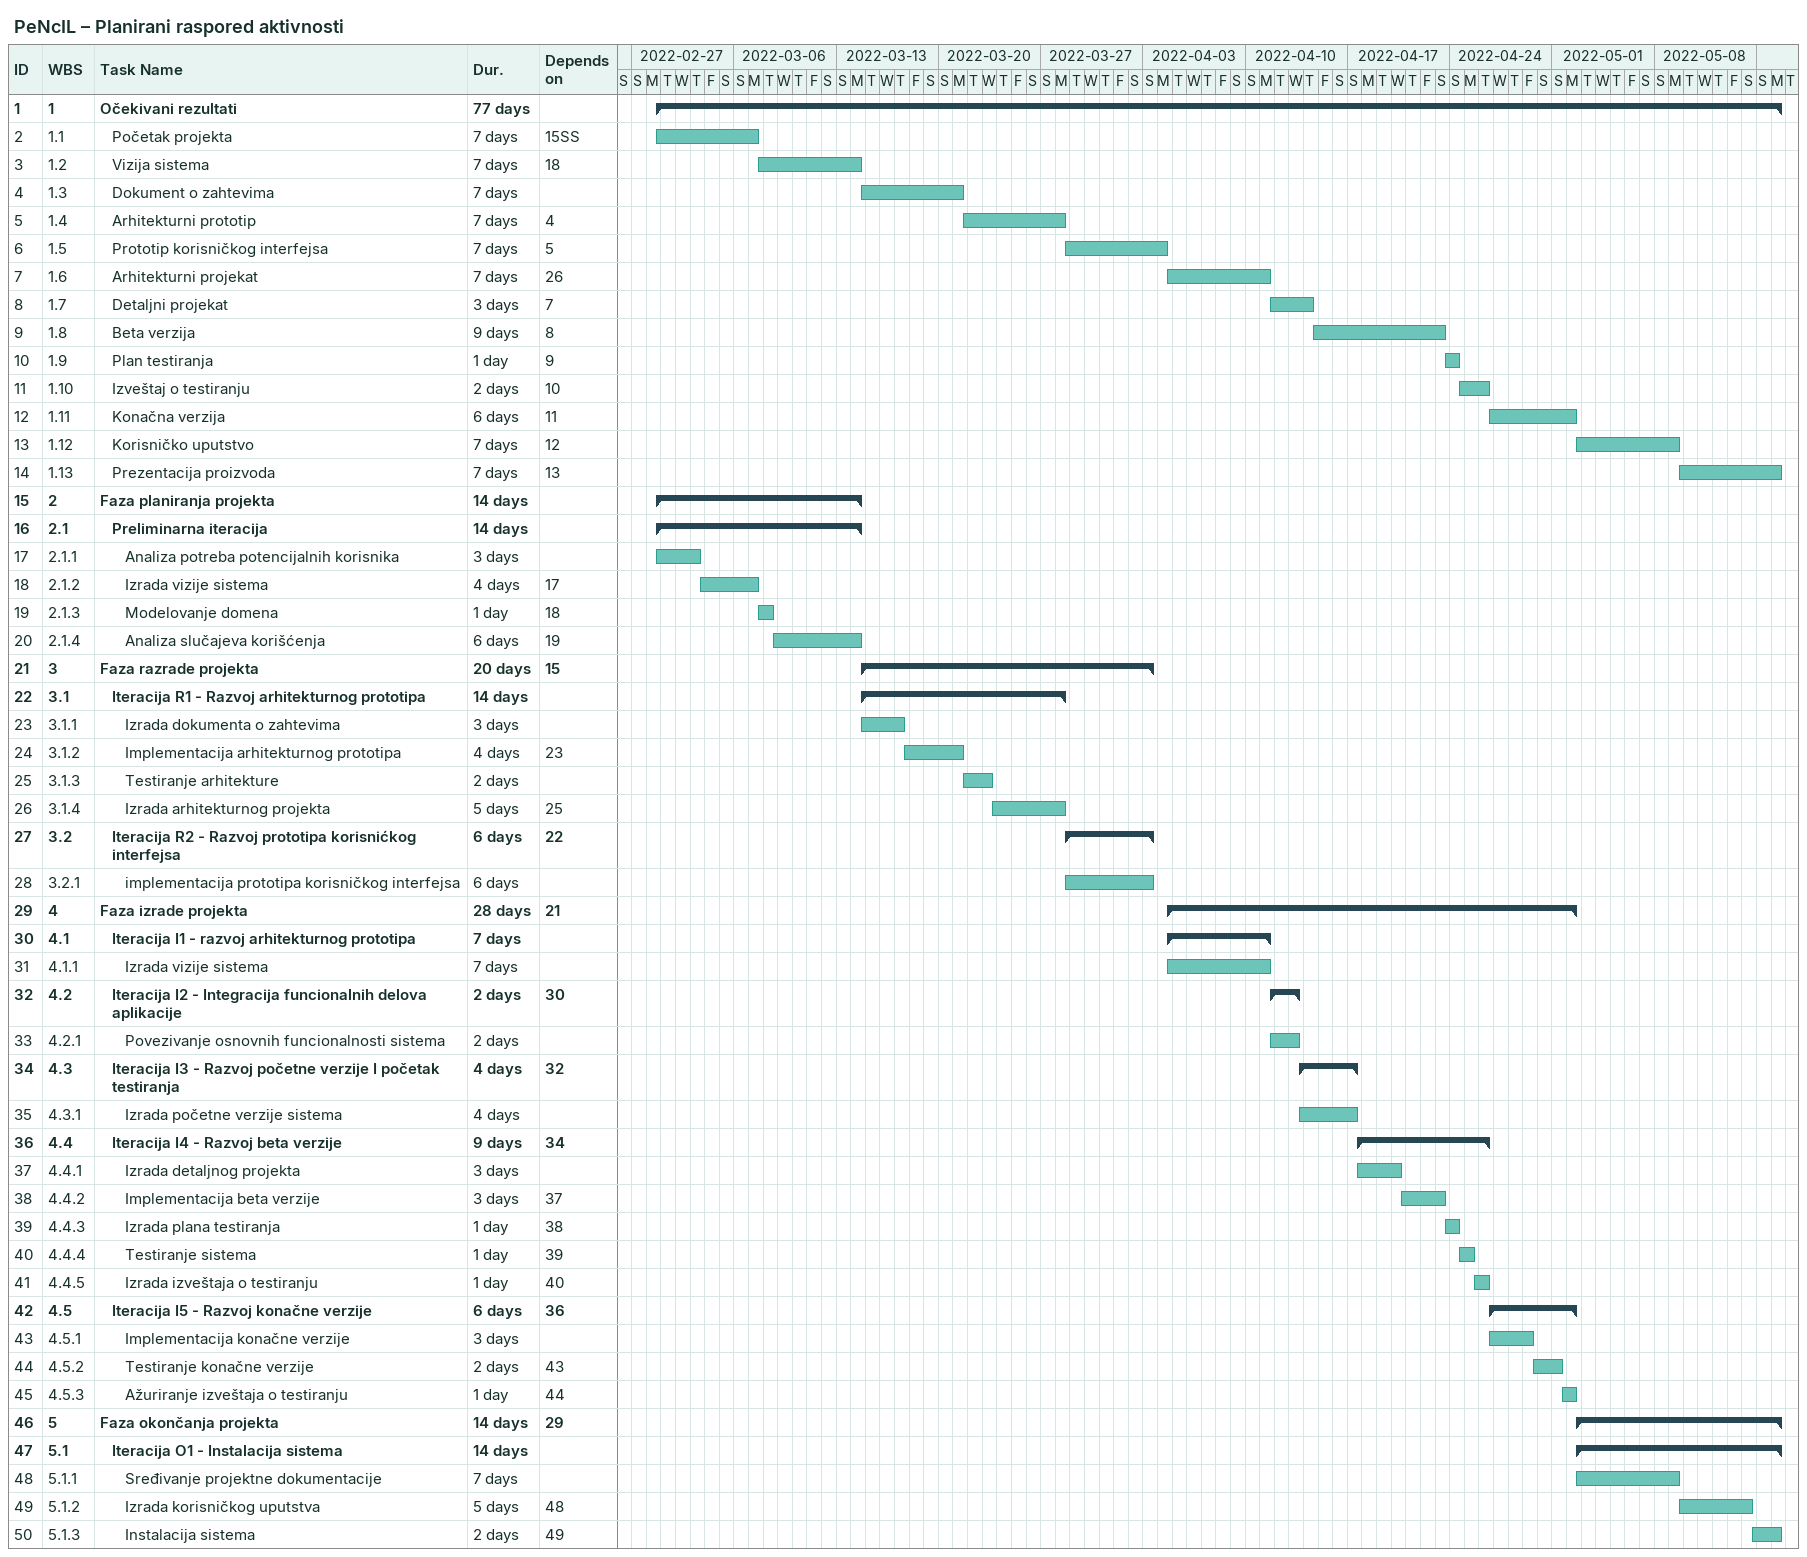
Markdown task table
PeNcIL – Planirani raspored aktivnosti

| ID | WBS | Task | Duration | Start | Finish | Predecessors |
|---|---|---|---|---|---|---|
| 1 | 1 | **Očekivani rezultati** | 77d | 2022-02-28 | 2022-05-16 |  |
| 2 | 1.1 | Početak projekta | 7d | 2022-02-28 | 2022-03-07 | 15SS |
| 3 | 1.2 | Vizija sistema | 7d | 2022-03-07 | 2022-03-14 | 18 |
| 4 | 1.3 | Dokument o zahtevima | 7d | 2022-03-14 | 2022-03-21 |  |
| 5 | 1.4 | Arhitekturni prototip | 7d | 2022-03-21 | 2022-03-28 | 4 |
| 6 | 1.5 | Prototip korisničkog interfejsa | 7d | 2022-03-28 | 2022-04-04 | 5 |
| 7 | 1.6 | Arhitekturni projekat | 7d | 2022-04-04 | 2022-04-11 | 26 |
| 8 | 1.7 | Detaljni projekat | 3d | 2022-04-11 | 2022-04-14 | 7 |
| 9 | 1.8 | Beta verzija | 9d | 2022-04-14 | 2022-04-23 | 8 |
| 10 | 1.9 | Plan testiranja | 1d | 2022-04-23 | 2022-04-24 | 9 |
| 11 | 1.10 | Izveštaj o testiranju | 2d | 2022-04-24 | 2022-04-26 | 10 |
| 12 | 1.11 | Konačna verzija | 6d | 2022-04-26 | 2022-05-02 | 11 |
| 13 | 1.12 | Korisničko uputstvo | 7d | 2022-05-02 | 2022-05-09 | 12 |
| 14 | 1.13 | Prezentacija proizvoda | 7d | 2022-05-09 | 2022-05-16 | 13 |
| 15 | 2 | **Faza planiranja projekta** | 14d | 2022-02-28 | 2022-03-14 |  |
| 16 | 2.1 | **Preliminarna iteracija** | 14d | 2022-02-28 | 2022-03-14 |  |
| 17 | 2.1.1 | Analiza potreba potencijalnih korisnika | 3d | 2022-02-28 | 2022-03-03 |  |
| 18 | 2.1.2 | Izrada vizije sistema | 4d | 2022-03-03 | 2022-03-07 | 17 |
| 19 | 2.1.3 | Modelovanje domena | 1d | 2022-03-07 | 2022-03-08 | 18 |
| 20 | 2.1.4 | Analiza slučajeva korišćenja | 6d | 2022-03-08 | 2022-03-14 | 19 |
| 21 | 3 | **Faza razrade projekta** | 20d | 2022-03-14 | 2022-04-03 | 15 |
| 22 | 3.1 | **Iteracija R1 - Razvoj arhitekturnog prototipa** | 14d | 2022-03-14 | 2022-03-28 |  |
| 23 | 3.1.1 | Izrada dokumenta o zahtevima | 3d | 2022-03-14 | 2022-03-17 |  |
| 24 | 3.1.2 | Implementacija arhitekturnog prototipa | 4d | 2022-03-17 | 2022-03-21 | 23 |
| 25 | 3.1.3 | Testiranje arhitekture | 2d | 2022-03-21 | 2022-03-23 |  |
| 26 | 3.1.4 | Izrada arhitekturnog projekta | 5d | 2022-03-23 | 2022-03-28 | 25 |
| 27 | 3.2 | **Iteracija R2 - Razvoj prototipa korisnićkog interfejsa** | 6d | 2022-03-28 | 2022-04-03 | 22 |
| 28 | 3.2.1 | implementacija prototipa korisničkog interfejsa | 6d | 2022-03-28 | 2022-04-03 |  |
| 29 | 4 | **Faza izrade projekta** | 28d | 2022-04-04 | 2022-05-02 | 21 |
| 30 | 4.1 | **Iteracija I1 - razvoj arhitekturnog prototipa** | 7d | 2022-04-04 | 2022-04-11 |  |
| 31 | 4.1.1 | Izrada vizije sistema | 7d | 2022-04-04 | 2022-04-11 |  |
| 32 | 4.2 | **Iteracija I2 - Integracija funcionalnih delova aplikacije** | 2d | 2022-04-11 | 2022-04-13 | 30 |
| 33 | 4.2.1 | Povezivanje osnovnih funcionalnosti sistema | 2d | 2022-04-11 | 2022-04-13 |  |
| 34 | 4.3 | **Iteracija I3 - Razvoj početne verzije I početak testiranja** | 4d | 2022-04-13 | 2022-04-17 | 32 |
| 35 | 4.3.1 | Izrada početne verzije sistema | 4d | 2022-04-13 | 2022-04-17 |  |
| 36 | 4.4 | **Iteracija I4 - Razvoj beta verzije** | 9d | 2022-04-17 | 2022-04-26 | 34 |
| 37 | 4.4.1 | Izrada detaljnog projekta | 3d | 2022-04-17 | 2022-04-20 |  |
| 38 | 4.4.2 | Implementacija beta verzije | 3d | 2022-04-20 | 2022-04-23 | 37 |
| 39 | 4.4.3 | Izrada plana testiranja | 1d | 2022-04-23 | 2022-04-24 | 38 |
| 40 | 4.4.4 | Testiranje sistema | 1d | 2022-04-24 | 2022-04-25 | 39 |
| 41 | 4.4.5 | Izrada izveštaja o testiranju | 1d | 2022-04-25 | 2022-04-26 | 40 |
| 42 | 4.5 | **Iteracija I5 - Razvoj konačne verzije** | 6d | 2022-04-26 | 2022-05-02 | 36 |
| 43 | 4.5.1 | Implementacija konačne verzije | 3d | 2022-04-26 | 2022-04-29 |  |
| 44 | 4.5.2 | Testiranje konačne verzije | 2d | 2022-04-29 | 2022-05-01 | 43 |
| 45 | 4.5.3 | Ažuriranje izveštaja o testiranju | 1d | 2022-05-01 | 2022-05-02 | 44 |
| 46 | 5 | **Faza okončanja projekta** | 14d | 2022-05-02 | 2022-05-16 | 29 |
| 47 | 5.1 | **Iteracija O1 - Instalacija sistema** | 14d | 2022-05-02 | 2022-05-16 |  |
| 48 | 5.1.1 | Sređivanje projektne dokumentacije | 7d | 2022-05-02 | 2022-05-09 |  |
| 49 | 5.1.2 | Izrada korisničkog uputstva | 5d | 2022-05-09 | 2022-05-14 | 48 |
| 50 | 5.1.3 | Instalacija sistema | 2d | 2022-05-14 | 2022-05-16 | 49 |
